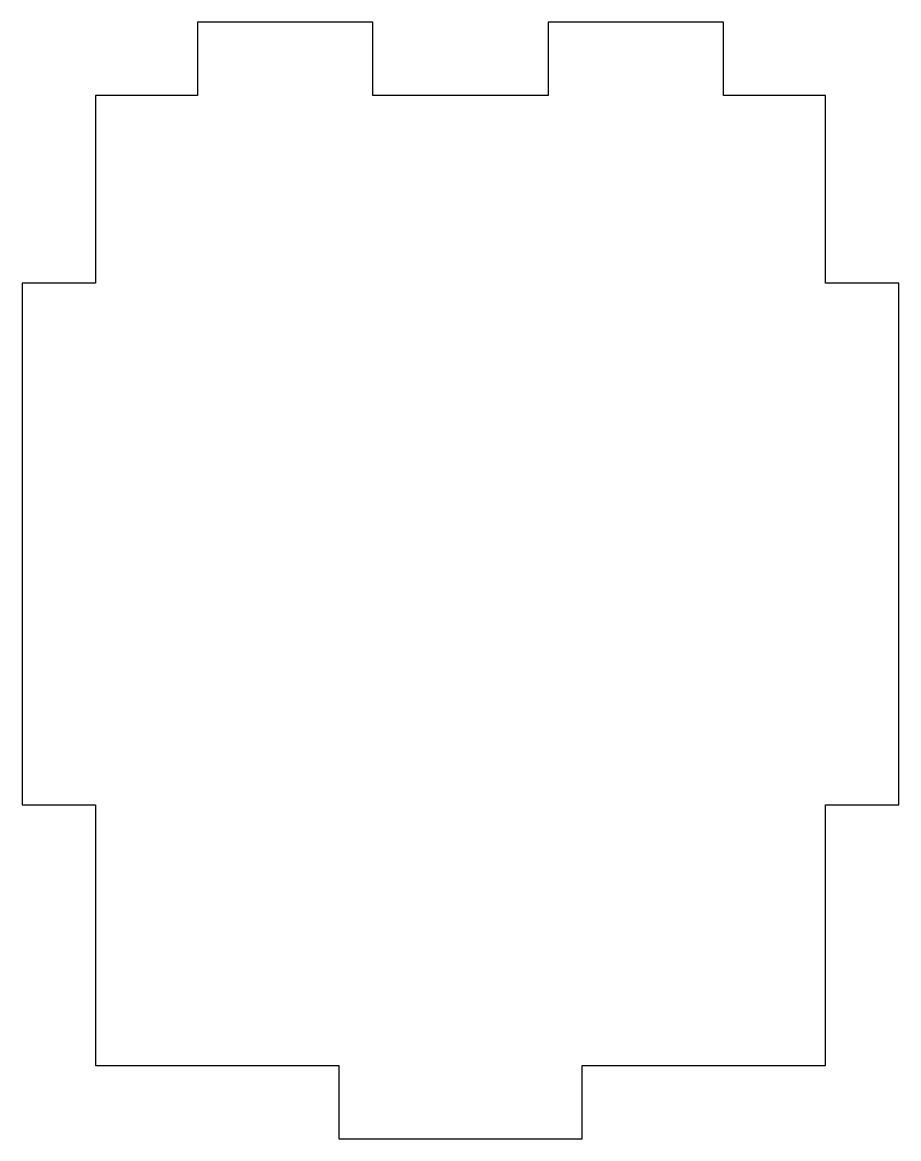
# Model space of a CAD drawing. Header units: millimetres. Extents: x -50.4 to 0, y -4.2 to 60.
import ezdxf

# ---------------------------------------------------------------- set-up
doc = ezdxf.new("R2010")
doc.units = ezdxf.units.MM
doc.layers.get('0').update_dxf_attribs({"linetype": 'CONTINUOUS'})

msp = doc.modelspace()

# ---------------------------------------------------------------- linework, layer by layer
msp.add_lwpolyline([(-4.2, 45), (-4.2, 55.8), (-10.08, 55.8), (-10.08, 60), (-20.16, 60), (-20.16, 55.8), (-30.24, 55.8), (-30.24, 60), (-40.32, 60), (-40.32, 55.8), (-46.2, 55.8), (-46.2, 45), (-50.4, 45), (-50.4, 15), (-46.2, 15), (-46.2, 0), (-32.2, 0), (-32.2, -4.2), (-18.2, -4.2), (-18.2, 0), (-4.2, 0), (-4.2, 15), (0, 15), (0, 45)], close=True)

doc.saveas('drawing.dxf')
